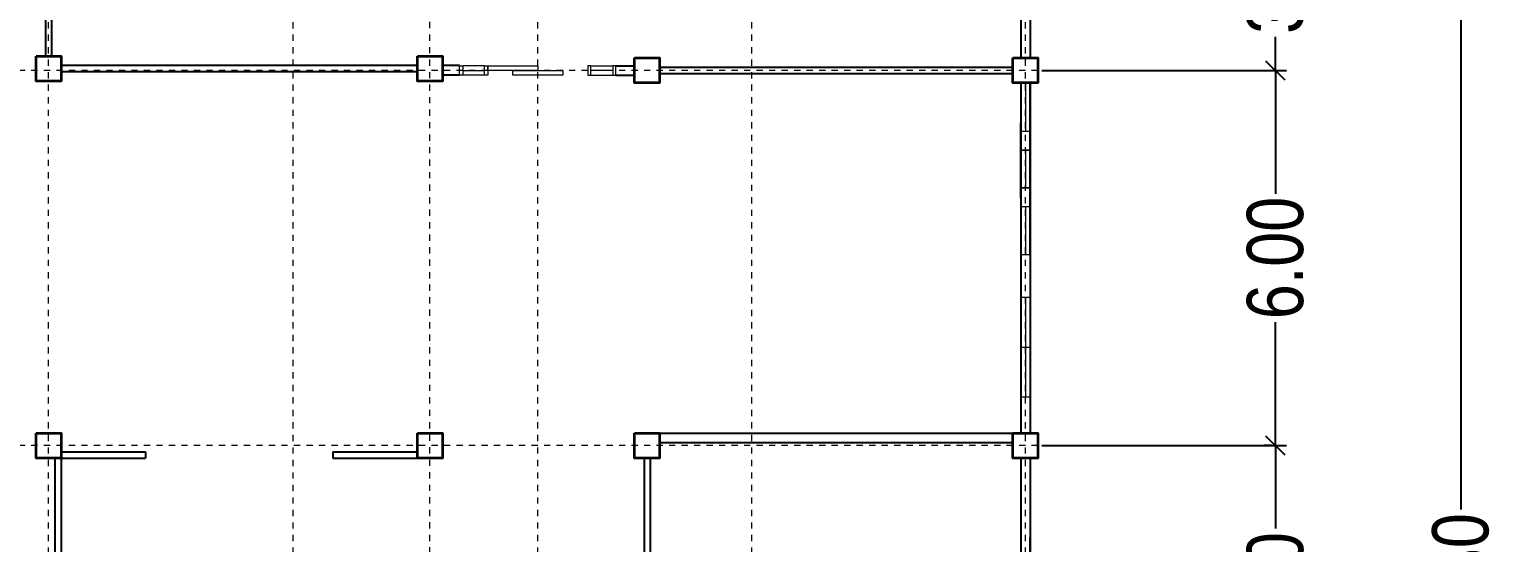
# Model space of a CAD drawing. Header units: millimetres. Extents: x 63005 to 126950, y 36019 to 74749.
# Drawn here: x 63098.12 to 63121.61, y 36146.54 to 36154.75 of the extents above; entities that cross this region are included whole.
import ezdxf

# ---------------------------------------------------------------- set-up
doc = ezdxf.new("R2010")
doc.units = ezdxf.units.MM
doc.header["$LTSCALE"] = 0.04
doc.linetypes.add('PHANTOM', pattern=[2.5, 1.25, -0.25, 0.25, -0.25, 0.25, -0.25])
doc.styles.get("Standard").update_dxf_attribs({"font": 'arial.ttf', "width": 0.8})
doc.dimstyles.new('dimension', dxfattribs={"dimtxt": 0.9, "dimasz": 0.3, "dimexe": 0.18, "dimexo": 0.0625, "dimgap": 0.09, "dimtad": 0, "dimzin": 0, "dimdsep": 46, "dimtxsty": 'Standard', "dimblk": 'OBLIQUE', "dimcen": 0.09, "dimclrd": 256, "dimclre": 256, "dimclrt": 256, "dimadec": 0, "dimazin": 0, "dimtfac": 1, "dimtofl": 0, "dimtmove": 0, "dimatfit": 3, "dimldrblk": 'OBLIQUE', "dimfxl": 1, "dimtolj": 1, "dimtzin": 0, "dimarcsym": 0})

# ---------------------------------------------------------------- blocks, each defined once
blk = doc.blocks.new('_Oblique')
at = {"color": 0, "linetype": 'ByBlock', "lineweight": -2}
blk.add_line((-0.5, -0.5), (0.5, 0.5), dxfattribs=at)
blk = doc.blocks.new('*D356')
at = {"lineweight": -2, "transparency": 16777216}
for p, q in [((63114.314, 36157.217), (63118.23, 36157.217)), ((63118.05, 36157.217), (63118.05, 36156.678)), ((63118.05, 36154.092), (63118.05, 36154.631)), ((63114.314, 36154.092), (63118.23, 36154.092))]:
    blk.add_line(p, q, dxfattribs=at)
at = {"layer": 'Defpoints', "color": 0, "linetype": 'ByBlock', "lineweight": 25, "transparency": 16777216}
for p in [(63114.252, 36157.217), (63114.252, 36154.092), (63118.05, 36154.092)]:
    blk.add_point(p, dxfattribs=at)
at = {"linetype": 'ByBlock', "lineweight": -2, "transparency": 16777216, "xscale": 0.3, "yscale": 0.3, "zscale": 0.3}
for p, rotation in [((63118.05, 36157.217), 90), ((63118.05, 36154.092), 270)]:
    blk.add_blockref('_Oblique', p, dxfattribs=dict(at, rotation=rotation))
at = {"linetype": 'ByBlock', "lineweight": 5, "transparency": 16777216, "insert": (63118.05, 36155.655), "char_height": 0.9, "attachment_point": 5, "rotation": 90}
blk.add_mtext('\\A1;3.00', dxfattribs=at)
blk = doc.blocks.new('*D357')
at = {"lineweight": -2, "transparency": 16777216}
for p, q in [((63114.314, 36154.092), (63118.23, 36154.092)), ((63118.05, 36154.092), (63118.05, 36152.118)), ((63118.05, 36148.092), (63118.05, 36150.066)), ((63117.987, 36148.092), (63117.87, 36148.092))]:
    blk.add_line(p, q, dxfattribs=at)
at = {"layer": 'Defpoints', "color": 0, "linetype": 'ByBlock', "lineweight": 25, "transparency": 16777216}
for p in [(63114.252, 36154.092), (63118.05, 36148.092), (63118.05, 36148.092)]:
    blk.add_point(p, dxfattribs=at)
at = {"linetype": 'ByBlock', "lineweight": -2, "transparency": 16777216, "xscale": 0.3, "yscale": 0.3, "zscale": 0.3}
for p, rotation in [((63118.05, 36154.092), 90), ((63118.05, 36148.092), 270)]:
    blk.add_blockref('_Oblique', p, dxfattribs=dict(at, rotation=rotation))
at = {"linetype": 'ByBlock', "lineweight": 5, "transparency": 16777216, "insert": (63118.05, 36151.092), "char_height": 0.9, "attachment_point": 5, "rotation": 90}
blk.add_mtext('\\A1;6.00', dxfattribs=at)
blk = doc.blocks.new('*D358')
at = {"lineweight": -2, "transparency": 16777216}
for p, q in [((63114.314, 36148.092), (63118.23, 36148.092)), ((63118.05, 36148.092), (63118.05, 36146.768)), ((63118.05, 36143.367), (63118.05, 36144.691)), ((63114.314, 36143.367), (63118.23, 36143.367))]:
    blk.add_line(p, q, dxfattribs=at)
at = {"layer": 'Defpoints', "color": 0, "linetype": 'ByBlock', "lineweight": 25, "transparency": 16777216}
for p in [(63114.252, 36148.092), (63114.252, 36143.367), (63118.05, 36143.367)]:
    blk.add_point(p, dxfattribs=at)
at = {"linetype": 'ByBlock', "lineweight": -2, "transparency": 16777216, "xscale": 0.3, "yscale": 0.3, "zscale": 0.3}
for p, rotation in [((63118.05, 36148.092), 90), ((63118.05, 36143.367), 270)]:
    blk.add_blockref('_Oblique', p, dxfattribs=dict(at, rotation=rotation))
at = {"linetype": 'ByBlock', "lineweight": 5, "transparency": 16777216, "insert": (63118.05, 36145.73), "char_height": 0.9, "attachment_point": 5, "rotation": 90}
blk.add_mtext('\\A1;4.00 ', dxfattribs=at)
blk = doc.blocks.new('*D363')
at = {"lineweight": -2, "transparency": 16777216}
for p, q in [((63114.314, 36166.142), (63121.194, 36166.142)), ((63121.014, 36166.142), (63121.014, 36147.071)), ((63121.014, 36125.364), (63121.014, 36144.435)), ((63114.314, 36125.364), (63121.194, 36125.364))]:
    blk.add_line(p, q, dxfattribs=at)
at = {"layer": 'Defpoints', "color": 0, "linetype": 'ByBlock', "lineweight": 25, "transparency": 16777216}
for p in [(63114.252, 36166.142), (63114.252, 36125.364), (63121.014, 36125.364)]:
    blk.add_point(p, dxfattribs=at)
at = {"linetype": 'ByBlock', "lineweight": -2, "transparency": 16777216, "xscale": 0.3, "yscale": 0.3, "zscale": 0.3}
for p, rotation in [((63121.014, 36166.142), 90), ((63121.014, 36125.364), 270)]:
    blk.add_blockref('_Oblique', p, dxfattribs=dict(at, rotation=rotation))
at = {"linetype": 'ByBlock', "lineweight": 5, "transparency": 16777216, "insert": (63121.014, 36145.753), "char_height": 0.9, "attachment_point": 5, "rotation": 90}
blk.add_mtext('\\A1;40.80', dxfattribs=at)

msp = doc.modelspace()

# ---------------------------------------------------------------- linework, layer by layer
at = {"color": 0, "linetype": 'PHANTOM', "lineweight": 5, "transparency": 33554495}
for p, q in [((63098.427, 36125.164), (63098.427, 36174.339)), ((63102.339, 36125.164), (63102.339, 36174.339)), ((63106.252, 36125.164), (63106.252, 36174.339)), ((63109.677, 36125.164), (63109.677, 36174.339)), ((63114.052, 36125.164), (63114.052, 36174.339)), ((63104.527, 36137.166), (63104.527, 36170.341)), ((63114.252, 36154.092), (63046.877, 36154.089)), ((63114.252, 36148.092), (63046.877, 36148.089))]:
    msp.add_line(p, q, dxfattribs=at)
at = {"color": 4, "linetype": 'ByBlock', "lineweight": 25}
for p, q in [((63113.977, 36157.017), (63113.977, 36154.292)), ((63114.127, 36157.017), (63114.127, 36154.292)), ((63098.377, 36156.942), (63098.377, 36154.319)), ((63098.477, 36156.942), (63098.477, 36154.319)), ((63113.977, 36153.892), (63113.977, 36148.292)), ((63114.127, 36153.892), (63114.127, 36148.292)), ((63114.127, 36151.14), (63114.127, 36153.892)), ((63113.977, 36152.053), (63113.977, 36153.253)), ((63114.127, 36152.053), (63114.127, 36153.253)), ((63114.127, 36152.816), (63114.127, 36153.116)), ((63107.952, 36147.892), (63107.952, 36143.691)), ((63108.052, 36147.892), (63108.052, 36143.691)), ((63113.977, 36147.892), (63113.977, 36143.567)), ((63113.977, 36147.892), (63113.977, 36143.567)), ((63114.127, 36147.892), (63114.127, 36143.567)), ((63114.127, 36145.465), (63114.127, 36146.615))]:
    msp.add_line(p, q, dxfattribs=at)
at = {"color": 4, "lineweight": 25}
for p, q in [((63104.327, 36154.169), (63098.627, 36154.169)), ((63104.327, 36154.069), (63098.627, 36154.069)), ((63108.202, 36154.142), (63113.852, 36154.142)), ((63108.202, 36154.042), (63113.852, 36154.042)), ((63108.202, 36148.292), (63113.852, 36148.292)), ((63108.202, 36148.142), (63113.852, 36148.142)), ((63098.527, 36147.892), (63098.527, 36143.566)), ((63098.627, 36147.992), (63099.977, 36147.992)), ((63098.627, 36147.892), (63099.977, 36147.892)), ((63098.627, 36147.892), (63098.627, 36137.566)), ((63099.977, 36147.992), (63099.977, 36147.892)), ((63102.977, 36147.992), (63104.327, 36147.992)), ((63102.977, 36147.992), (63102.977, 36147.892)), ((63102.977, 36147.892), (63104.327, 36147.892))]:
    msp.add_line(p, q, dxfattribs=at)
at = {"color": 4, "linetype": 'Continuous', "lineweight": 25}
for p, q in [((63105.002, 36154.169), (63104.727, 36154.169)), ((63107.502, 36154.167), (63107.802, 36154.167)), ((63105.002, 36154.017), (63104.727, 36154.017)), ((63107.502, 36154.017), (63107.802, 36154.017))]:
    msp.add_line(p, q, dxfattribs=at)
at = {"color": 1, "linetype": 'ByBlock', "lineweight": 13}
for p, q in [((63105.402, 36154.167), (63105.052, 36154.167)), ((63107.102, 36154.167), (63107.452, 36154.167)), ((63105.052, 36154.092), (63105.402, 36154.092)), ((63105.402, 36154.017), (63105.052, 36154.017)), ((63107.452, 36154.092), (63107.102, 36154.092)), ((63107.102, 36154.017), (63107.452, 36154.017))]:
    msp.add_line(p, q, dxfattribs=at)
at = {"color": 0, "linetype": 'ByBlock', "lineweight": 9}
for p, q in [((63113.977, 36153.253), (63113.977, 36153.892)), ((63113.977, 36153.116), (63113.977, 36153.892)), ((63114.052, 36153.892), (63114.052, 36153.116)), ((63114.127, 36153.253), (63114.127, 36153.892)), ((63114.127, 36153.116), (63113.977, 36153.116)), ((63114.127, 36152.816), (63113.977, 36152.816)), ((63113.977, 36152.816), (63113.977, 36152.216)), ((63114.052, 36152.816), (63114.052, 36152.216)), ((63114.127, 36152.516), (63114.127, 36152.816)), ((63113.977, 36152.216), (63114.127, 36152.216)), ((63113.977, 36152.216), (63113.977, 36151.916)), ((63113.977, 36152.053), (63113.977, 36151.29)), ((63114.127, 36152.053), (63114.127, 36151.29)), ((63113.977, 36151.916), (63114.127, 36151.916)), ((63114.052, 36151.916), (63114.052, 36151.141)), ((63114.127, 36151.916), (63114.127, 36151.14)), ((63114.127, 36151.14), (63113.977, 36151.142)), ((63113.977, 36150.378), (63113.977, 36151.14)), ((63114.127, 36151.29), (63114.127, 36151.14)), ((63114.127, 36150.378), (63114.127, 36151.14)), ((63113.977, 36151.042), (63113.977, 36148.292)), ((63113.977, 36148.867), (63113.977, 36150.467)), ((63113.977, 36150.467), (63114.127, 36150.467)), ((63114.052, 36150.467), (63114.052, 36148.867)), ((63113.977, 36149.178), (63113.977, 36150.378)), ((63114.127, 36149.178), (63114.127, 36150.378)), ((63113.977, 36149.667), (63114.127, 36149.667)), ((63114.127, 36149.667), (63114.127, 36148.867)), ((63113.977, 36149.178), (63113.977, 36148.292)), ((63114.127, 36149.178), (63114.127, 36148.292)), ((63114.127, 36148.867), (63113.977, 36148.867)), ((63113.977, 36147.015), (63113.977, 36147.892)), ((63114.127, 36147.015), (63114.127, 36147.892)), ((63113.977, 36147.015), (63113.977, 36146.615)), ((63114.127, 36147.015), (63114.127, 36146.615))]:
    msp.add_line(p, q, dxfattribs=at)
at = {"lineweight": 9, "ltscale": 0.4}
msp.add_line((63113.977, 36152.271), (63113.977, 36152.761), dxfattribs=at)
at = {"color": 4, "linetype": 'ByBlock', "lineweight": 35}
for points in [[(63098.227, 36154.319), (63098.627, 36154.319), (63098.627, 36153.919), (63098.227, 36153.919)], [(63104.327, 36154.319), (63104.727, 36154.319), (63104.727, 36153.919), (63104.327, 36153.919)], [(63107.802, 36154.292), (63108.202, 36154.292), (63108.202, 36153.892), (63107.802, 36153.892)], [(63113.852, 36154.292), (63114.252, 36154.292), (63114.252, 36153.892), (63113.852, 36153.892)], [(63098.227, 36148.292), (63098.627, 36148.292), (63098.627, 36147.892), (63098.227, 36147.892)], [(63104.327, 36148.293), (63104.727, 36148.293), (63104.727, 36147.893), (63104.327, 36147.893)], [(63107.802, 36148.292), (63108.202, 36148.292), (63108.202, 36147.892), (63107.802, 36147.892)], [(63113.852, 36148.292), (63114.252, 36148.292), (63114.252, 36147.892), (63113.852, 36147.892)]]:
    msp.add_lwpolyline(points, close=True, dxfattribs=at)
at = {"color": 1, "linetype": 'ByBlock', "lineweight": 13}
for points in [[(63105.052, 36154.167), (63105.052, 36154.017), (63105.002, 36154.017), (63105.002, 36154.167)], [(63105.452, 36154.167), (63105.452, 36154.017), (63105.402, 36154.017), (63105.402, 36154.167)], [(63105.452, 36154.167), (63106.252, 36154.167), (63106.252, 36154.092), (63105.452, 36154.092)], [(63107.052, 36154.167), (63107.052, 36154.017), (63107.102, 36154.017), (63107.102, 36154.167)], [(63107.452, 36154.167), (63107.452, 36154.017), (63107.502, 36154.017), (63107.502, 36154.167)], [(63105.852, 36154.092), (63106.652, 36154.092), (63106.652, 36154.017), (63105.852, 36154.017)]]:
    msp.add_lwpolyline(points, close=True, dxfattribs=at)
at = {"lineweight": 9}
for points in [[(63113.977, 36153.892), (63114.127, 36153.892), (63114.127, 36153.116), (63113.977, 36153.116)], [(63113.977, 36152.816), (63114.127, 36152.816), (63114.127, 36152.216), (63113.977, 36152.216)], [(63113.977, 36151.916), (63114.127, 36151.916), (63114.127, 36151.14), (63113.977, 36151.14)], [(63113.977, 36150.467), (63114.127, 36150.467), (63114.127, 36148.867), (63113.977, 36148.867)]]:
    msp.add_lwpolyline(points, close=True, dxfattribs=at)
at = {"color": 0, "linetype": 'ByBlock', "lineweight": 9}
for p in [(63113.977, 36152.653), (63113.977, 36149.778)]:
    msp.add_point(p, dxfattribs=at)

# ---------------------------------------------------------------- dimensions: what is measured, and where the dimension line sits
at = {"color": 0, "linetype": 'ByBlock', "lineweight": 5, "transparency": 33554559}
dim = msp.add_linear_dim(base=(63121.014, 36125.364), p1=(63114.252, 36166.142), p2=(63114.252, 36125.364), angle=90, text='40.80', dimstyle='dimension', dxfattribs=at)
dim.commit()
dim.dimension.update_dxf_attribs({"geometry": '*D363', "text_midpoint": (63121.014, 36145.753), "dimtype": 160})
dim = msp.add_linear_dim(base=(63118.05, 36154.092), p1=(63114.252, 36157.217), p2=(63114.252, 36154.092), angle=90, text='3.00', dimstyle='dimension', override={"dimtmove": 1}, dxfattribs=at)
dim.commit()
dim.dimension.update_dxf_attribs({"geometry": '*D356', "text_midpoint": (63118.05, 36155.655)})
dim = msp.add_linear_dim(base=(63118.05, 36148.092), p1=(63114.252, 36154.092), p2=(63118.05, 36148.092), angle=90, dimstyle='dimension', override={"dimtmove": 1}, dxfattribs=at)
dim.commit()
dim.dimension.update_dxf_attribs({"geometry": '*D357', "text_midpoint": (63118.05, 36151.092)})
dim = msp.add_linear_dim(base=(63118.05, 36143.367), p1=(63114.252, 36148.092), p2=(63114.252, 36143.367), angle=90, text='4.00 ', dimstyle='dimension', dxfattribs=at)
dim.commit()
dim.dimension.update_dxf_attribs({"geometry": '*D358', "text_midpoint": (63118.05, 36145.73)})

doc.saveas('drawing.dxf')
